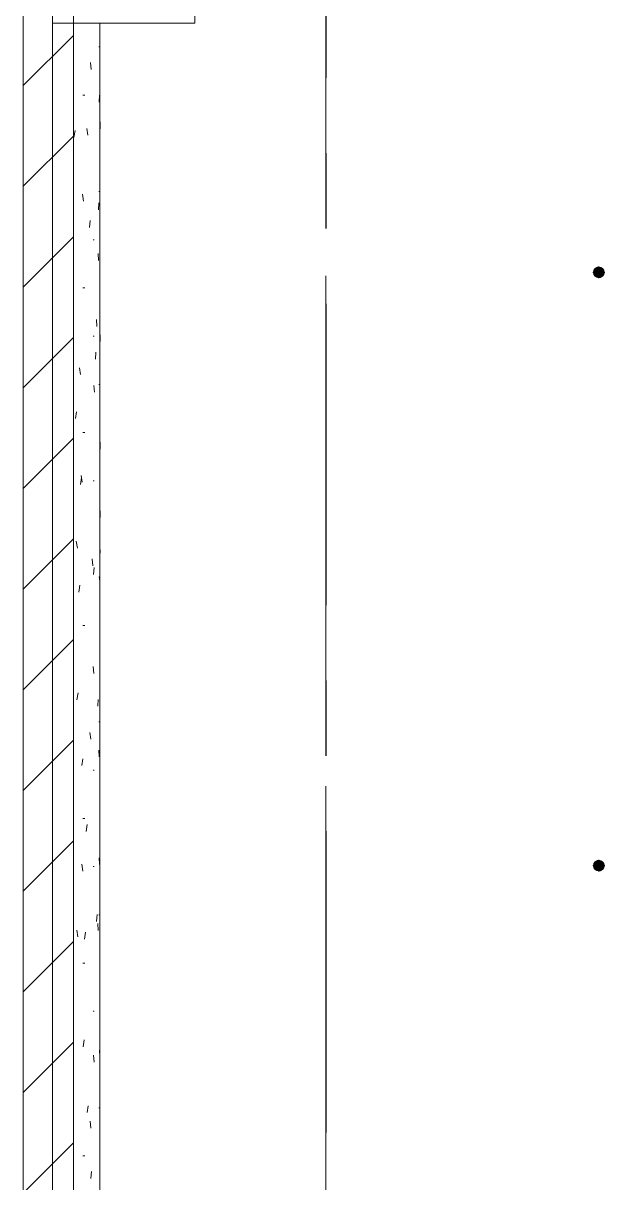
# Model space of a CAD drawing. Header units: millimetres. Extents: x -4000 to 187956, y -58990 to 162485.
# Drawn here: x 59227 to 61675, y 106364 to 111250 of the extents above; entities that cross this region are included whole.
import ezdxf

# ---------------------------------------------------------------- set-up
doc = ezdxf.new("R2010")
doc.units = ezdxf.units.MM
for name, pattern in [('Dash 1_16_', [317.5, 158.75, -158.75]), ('Grid Line', [2222.5, 1270, -317.5, 317.5, -317.5]), ('Grid Line 12_5mm', [2150, 1250, -300, 300, -300])]:
    doc.linetypes.add(name, pattern=pattern)
for name, color, linetype, lineweight in [('A-WALL', 113, 'Continuous', 13), ('A-WALL-PATT', 111, 'Continuous', 13), ('F-SPRN', 3, 'Continuous', 9), ('P-PIPE', 3, 'Continuous', 9), ('P-PIPE-CNTR', 3, 'Continuous', 9), ('S-GRID', 1, 'Continuous', 30)]:
    doc.layers.add(name, color=color, linetype=linetype, lineweight=lineweight)

# ---------------------------------------------------------------- blocks, each defined once
blk = doc.blocks.new('FP_932-FFS - TANG 1')
at = {"layer": 'A-WALL', "color": 50, "lineweight": 15}
blk.add_line((59549.9, 101650.1), (59549.9, 111250), dxfattribs=at)
at = {"layer": 'A-WALL-PATT', "color": 8, "lineweight": 9}
for p, q in [((59547.2, 111150.4), (59545, 111150.4)), ((59509.9, 111084.5), (59513, 111055.4)), ((59486.1, 110947.2), (59477.7, 110947.2)), ((59546.2, 110917.2), (59547.3, 110946.3)), ((59550.5, 110834.1), (59550.8, 110805.1)), ((59440.4, 110768.5), (59445.6, 110797.5)), ((59494.3, 110806.9), (59498, 110777.9)), ((59476.3, 110529.3), (59480.6, 110500.3)), ((59547.2, 110540.8), (59545, 110540.8)), ((59544.3, 110463.7), (59545.5, 110492.7)), ((59505.1, 110389.3), (59508.5, 110418.3)), ((59525.9, 110337.6), (59520.6, 110337.6)), ((59542.3, 110279), (59543.8, 110249.9)), ((59548.9, 110186.1), (59549.5, 110215.1)), ((59486.1, 110134.4), (59477.7, 110134.4)), ((59534.5, 110001.4), (59536.5, 109972.4)), ((59525.9, 109931.2), (59520.6, 109931.2)), ((59550.9, 109908.5), (59551, 109937.5)), ((59530.4, 109834.1), (59532.7, 109863.2)), ((59463.6, 109798.2), (59468.2, 109769.2)), ((59524.1, 109723.8), (59526.7, 109694.8)), ((59547.2, 109728), (59545, 109728)), ((59446.6, 109583.8), (59451.6, 109612.8)), ((59486.1, 109524.8), (59477.7, 109524.8)), ((59550.5, 109455), (59550.8, 109484)), ((59468, 109306.2), (59472.5, 109335.2)), ((59471.1, 109344.6), (59475.5, 109315.6)), ((59525.9, 109321.6), (59520.6, 109321.6)), ((59550.7, 109195.9), (59550.9, 109166.8)), ((59450, 109067.1), (59454.9, 109038)), ((59549.7, 109001.4), (59550.2, 109030.4)), ((59516.3, 108992.7), (59519.2, 108963.6)), ((59522.3, 108927), (59525, 108956.1)), ((59548.1, 108918.3), (59548.9, 108889.3)), ((59460.4, 108852.7), (59465.1, 108881.7)), ((59547.2, 108915.2), (59545, 108915.2)), ((59486.1, 108712), (59477.7, 108712)), ((59520.9, 108539.1), (59523.6, 108510.1)), ((59452.5, 108399.1), (59457.4, 108428.1)), ((59541.3, 108371.9), (59542.8, 108400.9)), ((59547.2, 108305.6), (59545, 108305.6)), ((59507.4, 108261.6), (59510.7, 108232.5)), ((59545.1, 108187.2), (59546.3, 108158.1)), ((59473.4, 108121.5), (59477.7, 108150.6)), ((59525.9, 108102.4), (59520.6, 108102.4)), ((59486.1, 107899.2), (59477.7, 107899.2)), ((59491.7, 107843.9), (59495.5, 107873)), ((59473, 107706.4), (59477.4, 107677.4)), ((59525.9, 107696), (59520.6, 107696)), ((59547, 107733.6), (59547.9, 107704.6)), ((59535.5, 107464.8), (59537.4, 107493.8)), ((59541.2, 107456), (59542.7, 107427)), ((59547.2, 107492.8), (59545, 107492.8)), ((59452.1, 107428.8), (59457.1, 107399.8)), ((59485.3, 107390.4), (59489.3, 107419.4)), ((59486.1, 107289.6), (59477.7, 107289.6)), ((59525.9, 107086.4), (59520.6, 107086.4)), ((59478.5, 106936.8), (59482.7, 106965.9)), ((59548.2, 106909.6), (59549, 106938.7)), ((59522.1, 106900.9), (59524.8, 106871.9)), ((59496.2, 106659.3), (59499.9, 106688.3)), ((59547.2, 106680), (59545, 106680)), ((59508.8, 106623.3), (59512, 106594.3)), ((59486.1, 106476.8), (59477.7, 106476.8)), ((59511.5, 106381.7), (59514.6, 106410.7))]:
    blk.add_line(p, q, dxfattribs=at)
blk = doc.blocks.new('Walls 1 - Walls 1-594429-FFS - TANG 1')
at = {"layer": 'A-WALL-PATT', "lineweight": 9}
h = blk.add_hatch(dxfattribs=at)
h.set_pattern_fill('FP_12', color=250, style=0, pattern_type=2)
h.set_pattern_definition([(45, (0, 0), (-212.132, 212.132), [])])
h.paths.add_polyline_path([(59226.7, 101450), (59438.5, 101450), (59438.5, 111450), (59226.7, 111450), (59226.7, 103539.2)])
at = {"layer": 'A-WALL', "color": 50, "lineweight": 15}
for p, q in [((59226.7, 111450), (59226.7, 101450)), ((59438.5, 101450), (59438.5, 111450)), ((59549.9, 101650.1), (59549.9, 111250))]:
    blk.add_line(p, q, dxfattribs=at)
at = {"layer": 'A-WALL', "color": 53, "lineweight": 15}
blk.add_line((59349.9, 111250), (59349.9, 111450), dxfattribs=at)
at = {"layer": 'A-WALL', "color": 35, "lineweight": 15}
blk.add_line((59349.9, 101650), (59349.9, 111250), dxfattribs=at)
at = {"layer": 'A-WALL', "color": 50, "lineweight": 15}
blk.add_blockref('FP_932-FFS - TANG 1', (0, 0), dxfattribs=at)
blk = doc.blocks.new('CMF2_NHAXUONG_A_rvt-1-FFS - TANG 1')
at = {"layer": 'A-WALL', "color": 50, "lineweight": 15}
for p, q in [((59349.8, 111450), (59349.8, 111250)), ((59949.8, 111250), (59949.8, 111450)), ((59349.8, 111250), (59949.8, 111250))]:
    blk.add_line(p, q, dxfattribs=at)
at = {"layer": 'A-WALL', "color": 53, "lineweight": 15}
for p, q in [((59349.8, 111250), (59349.8, 101650)), ((59477.6, 111250), (59349.8, 111250)), ((59508.9, 111250), (59478.4, 111250)), ((59531.5, 111250), (59509.6, 111250)), ((59545.1, 111250), (59531.9, 111250)), ((59549.8, 111250), (59545.4, 111250)), ((59549.8, 101650.1), (59549.8, 111250))]:
    blk.add_line(p, q, dxfattribs=at)
at = {"layer": 'A-WALL', "color": 35, "lineweight": 15}
for p, q in [((59349.8, 101650), (59349.8, 111250)), ((59549.8, 111250), (59549.8, 101650.1))]:
    blk.add_line(p, q, dxfattribs=at)
at = {"layer": 'S-GRID', "linetype": 'Grid Line 12_5mm', "lineweight": 9}
blk.add_line((60500, 161185.2), (60500, -16487.4), dxfattribs=at)
at = {"layer": 'A-WALL', "color": 250, "lineweight": 9}
blk.add_blockref('Walls 1 - Walls 1-594429-FFS - TANG 1', (0, 0), dxfattribs=at)
blk = doc.blocks.new('Sprinkler_Up - DN20-V667-FFS - TANG 1')
at = {"layer": 'F-SPRN', "transparency": 33554534}
for points in [[(-13.5, 0), (-3.9, 0.7), (-1.7, 2.9), (-1.2, 3.5), (-0.6, 4), (0.6, 4), (1.2, 3.5), (1.7, 2.9), (4.6, 0), (22.2, 0), (18, 13.1), (6.9, 21.2), (-6.9, 21.2), (-18, 13.1), (-22.2, 0)], [(0, -21.2), (6.9, -21.2), (18, -13.1), (22.2, 0), (3.9, -0.7), (1.7, -2.9), (1.2, -3.5), (0.6, -4), (-0.6, -4), (-1.2, -3.5), (-1.7, -2.9), (-4.6, 0), (-22.2, 0), (-18, -13.1), (-6.9, -21.2)], [(0, -16.7), (4.3, -16.1), (11.8, -11.8), (16.1, -4.3), (16.1, 4.3), (11.8, 11.8), (8.3, 14.4), (0, 16.7), (-4.3, 16.1), (-11.8, 11.8), (-16.1, 4.3), (-16.1, -4.3), (-11.8, -11.8), (-8.3, -14.4)], [(0, -15.6), (7.8, -13.5), (13.5, -7.8), (15.1, -4), (15.1, 4), (13.5, 7.8), (7.8, 13.5), (0, 15.6), (-7.8, 13.5), (-11, 11), (-15.1, 4), (-15.1, -4), (-11, -11), (-7.8, -13.5)], [(-10.9, -5.5), (-10.9, 5.4), (-14.5, 5.4), (-14.5, -5.5)], [(-7.7, -5.5), (-7.7, 5.4), (-10.9, 5.4), (-10.9, -5.5)], [(0, -5.5), (0, 5.4), (-7.7, 5.4), (-7.7, -5.5)], [(0, 0), (5.7, 0), (2.9, 4.9), (-2.9, 4.9), (-5.7, 0)], [(-2.9, -4.9), (2.9, -4.9), (5.7, 0), (-5.7, 0)], [(0, 0), (4.6, 0), (0, 4.6), (-4.6, 0)], [(0, -4.6), (4.6, 0), (-4.6, 0)], [(0, -2.6), (1.3, 0), (-1.8, 0)], [(-1.3, 0), (1.8, 0), (0, 2.6)], [(7.7, -5.5), (7.7, 5.4), (0, 5.4), (0, -5.5)], [(10.9, -5.5), (10.9, 5.4), (7.7, 5.4), (7.7, -5.5)], [(14.5, -5.5), (14.5, 5.4), (10.9, 5.4), (10.9, -5.5)]]:
    blk.add_hatch(color=1, dxfattribs=at).paths.add_polyline_path(points)
at = {"layer": 'F-SPRN', "color": 1}
for p, q in [((-11.5, 5.4), (-14.5, 5.4)), ((-14.5, 5.4), (-11.3, 5.4)), ((-14.5, 5.4), (-14.5, 3.7)), ((-14.5, 3.3), (-14.5, 0)), ((-11.5, 5.4), (-11.5, 4)), ((-10.9, 1.9), (-10.9, 3.6)), ((-10.8, 5.4), (-8, 5.4)), ((-8.1, 5.4), (-10.8, 5.4)), ((-8.1, 5.4), (-8.1, 2.8)), ((-8.1, 2.5), (-8.1, 0.7)), ((-7.7, 4.8), (-7.7, 2.7)), ((-7.7, 4.8), (-7.7, 2.7)), ((-7.7, 2.1), (-7.7, 0.5)), ((-7.7, 2.1), (-7.7, 0.5)), ((-6.7, 5.4), (-4.7, 5.4)), ((-5.8, 3.8), (-5.8, 2.2)), ((-2.1, 0), (-2.1, 0)), ((-2.1, 0), (-2.1, -0.1)), ((-1.5, 1.4), (-1.6, 1.3)), ((-0.6, 2), (-0.7, 2)), ((-0.5, 2), (-0.6, 2)), ((-0.6, 2), (-0.6, 2)), ((0, 2.1), (-0.1, 2.1)), ((-0.1, 2.1), (-0.1, 2.1)), ((0.1, 2.1), (0, 2.1)), ((2.1, 0), (2.1, 0.1)), ((2.1, 0), (2.1, 0)), ((4.7, 5.4), (6.5, 5.4)), ((7.7, 5.4), (10.8, 5.4)), ((7.7, 5.2), (7.7, 2.7)), ((7.7, 5.2), (7.7, 2.7)), ((7.7, 2.3), (7.7, 0.5)), ((7.7, 2.3), (7.7, 0.5)), ((10.8, 5.4), (8.1, 5.4)), ((8.1, 5.4), (8.1, 2.8)), ((8.1, 2.5), (8.1, 0.4)), ((10.9, 5.4), (14.5, 5.4)), ((10.9, 3.6), (10.9, 0.2)), ((14.5, 5.4), (11.5, 5.4)), ((11.5, 5.4), (11.5, 4)), ((11.5, 3), (11.5, 0.2)), ((14.5, 5.4), (14.5, -5.5)), ((-14.5, -1.3), (-14.5, -3.7)), ((-11.1, -5.5), (-14.5, -5.5)), ((-14.5, -5.5), (-11.5, -5.5)), ((-10.9, -2.6), (-10.9, -1.3)), ((-10.8, -5.5), (-8.1, -5.5)), ((-7.8, -5.5), (-10.8, -5.5)), ((-8.1, -4.2), (-8.1, -5.5)), ((-7.7, -2.7), (-7.7, -4)), ((-7.7, -2.7), (-7.7, -4)), ((-7, -5.5), (-5.8, -5.5)), ((-4.8, -5.5), (-7, -5.5)), ((-5.8, -2.3), (-5.8, -3.8)), ((-2.1, -0.3), (-2, -0.4)), ((-2, -0.4), (-2, -0.5)), ((-2, -0.5), (-2, -0.6)), ((-2, -0.6), (-2, -0.7)), ((-2, -0.7), (-1.9, -0.7)), ((-1.9, -0.7), (-1.9, -0.8)), ((-1.9, -0.8), (-1.9, -0.9)), ((-1.9, -0.9), (-1.8, -1)), ((-1.8, -1), (-1.8, -1.1)), ((-1.8, -1), (-1.8, -1)), ((-1.8, -1.1), (-1.7, -1.2)), ((-1.7, -1.2), (-1.6, -1.3)), ((-1.7, -1.2), (-1.7, -1.2)), ((-1.6, -1.3), (-1.6, -1.4)), ((-1.6, -1.4), (-1.5, -1.4)), ((-1.5, -1.4), (-1.4, -1.5)), ((-1.4, -1.5), (-1.3, -1.6)), ((-1.4, -1.5), (-1.4, -1.5)), ((-1.3, -1.6), (-1.3, -1.7)), ((-1.3, -1.7), (-1.2, -1.7)), ((-1.2, -1.7), (-1.1, -1.7)), ((-1.1, -1.7), (-1.1, -1.8)), ((-1.1, -1.8), (-1, -1.8)), ((-1, -1.8), (-0.9, -1.9)), ((-0.9, -1.9), (-0.8, -1.9)), ((-0.8, -1.9), (-0.7, -2)), ((-0.8, -1.9), (-0.8, -1.9)), ((-0.7, -2), (-0.6, -2)), ((-0.6, -2), (-0.5, -2)), ((-0.5, -2), (-0.4, -2)), ((-0.4, -2), (-0.3, -2.1)), ((-0.4, -2), (-0.4, -2)), ((-0.3, -2.1), (-0.2, -2.1)), ((-0.2, -2.1), (-0.1, -2.1)), ((-0.1, -2.1), (0, -2.1)), ((0, -2.1), (0.1, -2.1)), ((0.1, -2.1), (0.2, -2.1)), ((0.1, -2.1), (0.1, -2.1)), ((0.2, -2.1), (0.3, -2.1)), ((0.3, -2.1), (0.4, -2)), ((0.4, -2), (0.5, -2)), ((0.5, -2), (0.6, -2)), ((0.6, -2), (0.7, -2)), ((0.6, -2), (0.6, -2)), ((0.7, -2), (0.8, -1.9)), ((0.8, -1.9), (0.9, -1.9)), ((0.9, -1.9), (1, -1.8)), ((0.9, -1.9), (0.9, -1.9)), ((1, -1.8), (1.1, -1.8)), ((1.1, -1.8), (1.2, -1.7)), ((1.2, -1.7), (1.3, -1.6)), ((1.2, -1.7), (1.2, -1.7)), ((1.3, -1.6), (1.4, -1.6)), ((1.4, -1.5), (1.5, -1.5)), ((1.4, -1.6), (1.4, -1.5)), ((1.5, -1.4), (1.6, -1.3)), ((1.5, -1.5), (1.5, -1.4)), ((1.6, -1.3), (1.7, -1.2)), ((1.6, -1.3), (1.6, -1.3)), ((1.7, -1.1), (1.8, -1.1)), ((1.7, -1.2), (1.7, -1.1)), ((1.8, -1), (1.9, -0.9)), ((1.8, -1.1), (1.8, -1)), ((1.9, -0.8), (2, -0.7)), ((1.9, -0.8), (1.9, -0.8)), ((1.9, -0.9), (1.9, -0.8)), ((2, -0.4), (2.1, -0.3)), ((2, -0.5), (2, -0.4)), ((2, -0.5), (2, -0.5)), ((2, -0.6), (2, -0.5)), ((2, -0.7), (2, -0.6)), ((2.1, -0.1), (2.1, 0)), ((2.1, -0.2), (2.1, -0.1)), ((2.1, -0.3), (2.1, -0.2)), ((7, -5.5), (4.8, -5.5)), ((5.8, -2.2), (5.8, -3.8)), ((5.8, -5.5), (7, -5.5)), ((7.7, -0.5), (7.7, -2.3)), ((7.7, -0.5), (7.7, -2.3)), ((7.7, -2.7), (7.7, -5.4)), ((7.7, -2.7), (7.7, -5.4)), ((10.8, -5.5), (7.7, -5.5)), ((8.1, -0.4), (8.1, -2.5)), ((8.1, -2.8), (8.1, -5.5)), ((8.1, -5.5), (10.8, -5.5)), ((10.9, -0.2), (10.9, -3.6)), ((14.5, -5.5), (10.9, -5.5)), ((11.5, -0.2), (11.5, -3)), ((11.5, -4), (11.5, -5.5)), ((11.5, -5.5), (14.5, -5.5))]:
    blk.add_line(p, q, dxfattribs=at)
at = {"layer": 'F-SPRN', "color": 1, "flags": 128}
for points in [[(-1.9, 0.8), (-1.9, 0.8), (-2, 0.7), (-2, 0.6), (-2, 0.5), (-2, 0.5), (-2, 0.4), (-2.1, 0.3), (-2.1, 0.2), (-2.1, 0.1), (-2.1, 0)], [(-1.6, 1.3), (-1.6, 1.3), (-1.7, 1.2), (-1.7, 1.1), (-1.8, 1.1), (-1.8, 1), (-1.9, 0.9), (-1.9, 0.8)], [(-0.7, 2), (-0.8, 1.9), (-0.9, 1.9), (-0.9, 1.9), (-1, 1.8), (-1.1, 1.8), (-1.2, 1.7), (-1.2, 1.7), (-1.3, 1.6), (-1.4, 1.6), (-1.4, 1.5), (-1.5, 1.5), (-1.5, 1.4)], [(-0.1, 2.1), (-0.2, 2.1), (-0.3, 2.1), (-0.4, 2), (-0.5, 2)], [(0.5, 2), (0.4, 2), (0.4, 2), (0.3, 2.1), (0.2, 2.1), (0.1, 2.1)], [(1, 1.8), (0.9, 1.9), (0.8, 1.9), (0.8, 1.9), (0.7, 2), (0.6, 2), (0.5, 2)], [(1.6, 1.3), (1.6, 1.4), (1.5, 1.4), (1.4, 1.5), (1.4, 1.5), (1.3, 1.6), (1.3, 1.7), (1.2, 1.7), (1.1, 1.7), (1.1, 1.8), (1, 1.8)], [(2, 0.5), (2, 0.6), (2, 0.7), (1.9, 0.7), (1.9, 0.8), (1.9, 0.9), (1.8, 1), (1.8, 1), (1.8, 1.1), (1.7, 1.2), (1.7, 1.2), (1.6, 1.3)], [(2.1, 0.2), (2.1, 0.3), (2, 0.4), (2, 0.5)], [(2.1, 0.1), (2.1, 0.2), (2.1, 0.2)], [(-2.1, -0.1), (-2.1, -0.2), (-2.1, -0.2), (-2.1, -0.3)]]:
    blk.add_lwpolyline(points, dxfattribs=at)
at = {"layer": 'F-SPRN', "color": 1}
for radius, start, end in [(22.2, 360, 180), (21.9, 165.6773, 179.2615), (21.9, 144.7698, 164.8151), (21.9, 126.6942, 143.2701), (16.7, 167.6802, 180), (16.7, 167.6802, 180), (16.7, 155.3879, 164.9693), (16.7, 155.3879, 164.9693), (15.6, 166.4265, 180), (15.6, 166.4265, 180), (15.6, 150.9409, 165), (15.6, 159.6139, 165), (16.7, 136.7213, 149.931), (16.7, 136.7213, 149.931), (15.6, 150.9409, 156.3845), (15.6, 138.4214, 150), (15.6, 138.4214, 150), (21.9, 108.2621, 125.7507), (16.7, 121.4181, 130.5751), (16.7, 121.4181, 130.5751), (15.6, 120.5262, 133.2078), (15.6, 120.5262, 133.2078), (16.7, 106.5995, 120), (16.7, 106.5995, 120), (15.6, 114.4363, 119.9813), (15.6, 114.4363, 119.9813), (21.9, 99.348, 107.901), (4.63, 155.7832, 180), (4.63, 155.7832, 180), (16.7, 96.4143, 105), (16.7, 96.4143, 105), (4.63, 109.0192, 138.2703), (4.63, 109.0192, 138.2703), (21.9, 90.145, 98.8503), (15.6, 95.5762, 100.6843), (15.6, 95.5762, 100.6843), (2.56, 109.0192, 168.8278), (2.56, 109.0192, 168.8278), (2.04, 109.0192, 180), (16.7, 83.0684, 90), (16.7, 83.0684, 90), (4.63, 17.9592, 90), (4.63, 17.9592, 90), (3.81, 57.0577, 90), (2.56, 14.5599, 90), (2.56, 14.5599, 90), (2.04, 10.4703, 90), (21.9, 72.5583, 89.4624), (15.6, 75.573, 80.5892), (15.6, 75.573, 80.5892), (3.81, 16.1605, 43.8358), (15.6, 67.5614, 74.5481), (15.6, 67.5614, 74.5481), (16.7, 60, 75), (16.7, 60, 75), (15.6, 60.0187, 65.5637), (15.6, 60.0187, 65.5637), (21.9, 54.2493, 71.7379), (15.6, 46.7922, 60), (15.6, 46.7922, 60), (16.7, 49.4249, 58.5819), (16.7, 49.4249, 58.5819), (15.6, 30, 41.5786), (15.6, 30, 41.5786), (16.7, 30, 43.2787), (16.7, 30, 43.2787), (21.9, 36.7299, 53.3058), (15.6, 23.6155, 29.5646), (15.6, 15, 29.5646), (15.6, 15, 20.3861), (16.7, 15, 24.6121), (16.7, 15, 24.6121), (15.6, 360, 13.6618), (15.6, 0, 13.6618), (16.7, 360, 12.3198), (16.7, 0, 12.3198), (21.9, 15.1849, 35.2302), (21.9, 0.7385, 14.3227), (22.2, 180, 360), (21.9, 180.7385, 194.3227), (21.9, 195.1849, 215.2302), (21.9, 216.7299, 233.3058), (16.7, 180, 192.3198), (16.7, 180, 192.3198), (16.7, 195.0307, 204.6121), (16.7, 195.0307, 204.6121), (15.6, 181.9082, 193.6618), (15.6, 181.9082, 193.6618), (15.6, 197.3339, 209.5646), (15.6, 197.3339, 209.5646), (16.7, 210.069, 223.2787), (16.7, 210.069, 223.2787), (15.6, 212.5472, 221.5786), (15.6, 212.5472, 221.5786), (21.9, 234.2493, 251.7379), (16.7, 229.4249, 238.5819), (16.7, 229.4249, 238.5819), (15.6, 233.795, 240), (15.6, 233.795, 240), (16.7, 240, 255), (16.7, 240, 255), (15.6, 240.0187, 254.5481), (15.6, 240.0187, 254.5481), (21.9, 252.5583, 269.4624), (4.63, 197.9592, 0), (4.63, 197.9592, 360), (15.6, 255, 267.64), (15.6, 255, 267.64), (3.81, 196.1605, 360), (2.56, 191.1677, 270), (2.56, 191.1677, 270), (2.04, 190.4703, 270), (16.7, 263.0684, 270), (16.7, 263.0684, 270), (2.04, 270, 0), (2.56, 270, 0), (2.56, 270, 360), (21.9, 270.145, 278.8503), (15.6, 275.5762, 280.6843), (15.6, 275.5762, 280.6843), (16.7, 276.4143, 285), (16.7, 276.4143, 285), (21.9, 279.348, 287.901), (16.7, 286.5995, 300), (16.7, 286.5995, 300), (15.6, 294.4363, 299.9813), (15.6, 294.4363, 299.9813), (21.9, 288.2621, 305.7507), (15.6, 300, 313.2078), (15.6, 300, 313.2078), (16.7, 301.4181, 310.5751), (16.7, 301.4181, 310.5751), (15.6, 318.4214, 330), (15.6, 318.4214, 330), (16.7, 316.7213, 330), (16.7, 316.7213, 330), (21.9, 306.6942, 323.2701), (15.6, 330.4354, 345), (15.6, 330.4354, 336.3845), (15.6, 339.6139, 345), (15.6, 346.3382, 360), (15.6, 346.3382, 360), (16.7, 335.3879, 345), (16.7, 335.3879, 345), (16.7, 347.6802, 360), (16.7, 347.6802, 360), (21.9, 324.7698, 344.8151), (21.9, 345.6773, 359.2615)]:
    blk.add_arc((0, 0), radius, start, end, dxfattribs=at)
blk = doc.blocks.new('Sprinkler_Up - DN20-V668-FFS - TANG 1')
at = {"layer": 'F-SPRN', "transparency": 33554534}
for points in [[(-13.5, 0), (-3.9, 0.7), (-1.7, 2.9), (-1.2, 3.5), (-0.6, 4), (0.6, 4), (1.2, 3.5), (1.7, 2.9), (4.6, 0), (22.2, 0), (18, 13.1), (6.9, 21.2), (-6.9, 21.2), (-18, 13.1), (-22.2, 0)], [(0, -21.2), (6.9, -21.2), (18, -13.1), (22.2, 0), (3.9, -0.7), (1.7, -2.9), (1.2, -3.5), (0.6, -4), (-0.6, -4), (-1.2, -3.5), (-1.7, -2.9), (-4.6, 0), (-22.2, 0), (-18, -13.1), (-6.9, -21.2)], [(0, -16.7), (4.3, -16.1), (11.8, -11.8), (16.1, -4.3), (16.1, 4.3), (11.8, 11.8), (8.3, 14.4), (0, 16.7), (-4.3, 16.1), (-11.8, 11.8), (-16.1, 4.3), (-16.1, -4.3), (-11.8, -11.8), (-8.3, -14.4)], [(0, -15.6), (7.8, -13.5), (13.5, -7.8), (15.1, -4), (15.1, 4), (13.5, 7.8), (7.8, 13.5), (0, 15.6), (-7.8, 13.5), (-11, 11), (-15.1, 4), (-15.1, -4), (-11, -11), (-7.8, -13.5)], [(-10.9, -5.5), (-10.9, 5.4), (-14.5, 5.4), (-14.5, -5.5)], [(-7.7, -5.5), (-7.7, 5.4), (-10.9, 5.4), (-10.9, -5.5)], [(0, -5.5), (0, 5.4), (-7.7, 5.4), (-7.7, -5.5)], [(0, 0), (5.7, 0), (2.9, 4.9), (-2.9, 4.9), (-5.7, 0)], [(-2.9, -4.9), (2.9, -4.9), (5.7, 0), (-5.7, 0)], [(0, 0), (4.6, 0), (0, 4.6), (-4.6, 0)], [(0, -4.6), (4.6, 0), (-4.6, 0)], [(0, -2.6), (1.3, 0), (-1.8, 0)], [(-1.3, 0), (1.8, 0), (0, 2.6)], [(7.7, -5.5), (7.7, 5.4), (0, 5.4), (0, -5.5)], [(10.9, -5.5), (10.9, 5.4), (7.7, 5.4), (7.7, -5.5)], [(14.5, -5.5), (14.5, 5.4), (10.9, 5.4), (10.9, -5.5)]]:
    blk.add_hatch(color=1, dxfattribs=at).paths.add_polyline_path(points)
at = {"layer": 'F-SPRN', "color": 1}
for p, q in [((-11.5, 5.4), (-14.5, 5.4)), ((-14.5, 5.4), (-11.3, 5.4)), ((-14.5, 5.4), (-14.5, 3.7)), ((-14.5, 3.3), (-14.5, 0)), ((-11.5, 5.4), (-11.5, 4)), ((-10.9, 1.9), (-10.9, 3.6)), ((-10.8, 5.4), (-8, 5.4)), ((-8.1, 5.4), (-10.8, 5.4)), ((-8.1, 5.4), (-8.1, 2.8)), ((-8.1, 2.5), (-8.1, 0.7)), ((-7.7, 4.8), (-7.7, 2.7)), ((-7.7, 4.8), (-7.7, 2.7)), ((-7.7, 2.1), (-7.7, 0.5)), ((-7.7, 2.1), (-7.7, 0.5)), ((-6.7, 5.4), (-4.7, 5.4)), ((-5.8, 3.8), (-5.8, 2.2)), ((-2.1, 0), (-2.1, 0)), ((-2.1, 0), (-2.1, -0.1)), ((-0.5, 2), (-0.6, 2)), ((-0.6, 2), (-0.6, 2)), ((0, 2.1), (-0.1, 2.1)), ((0.1, 2.1), (0, 2.1)), ((2.1, 0), (2.1, 0.1)), ((2.1, 0), (2.1, 0)), ((4.7, 5.4), (6.5, 5.4)), ((7.7, 5.4), (10.8, 5.4)), ((7.7, 5.2), (7.7, 2.7)), ((7.7, 5.2), (7.7, 2.7)), ((7.7, 2.3), (7.7, 0.5)), ((7.7, 2.3), (7.7, 0.5)), ((10.8, 5.4), (8.1, 5.4)), ((8.1, 5.4), (8.1, 2.8)), ((8.1, 2.5), (8.1, 0.4)), ((10.9, 5.4), (14.5, 5.4)), ((10.9, 3.6), (10.9, 0.2)), ((14.5, 5.4), (11.5, 5.4)), ((11.5, 5.4), (11.5, 4)), ((11.5, 3), (11.5, 0.2)), ((14.5, 5.4), (14.5, -5.5)), ((-14.5, -1.3), (-14.5, -3.7)), ((-11.1, -5.5), (-14.5, -5.5)), ((-14.5, -5.5), (-11.5, -5.5)), ((-10.9, -2.6), (-10.9, -1.3)), ((-10.8, -5.5), (-8.1, -5.5)), ((-7.8, -5.5), (-10.8, -5.5)), ((-8.1, -4.2), (-8.1, -5.5)), ((-7.7, -2.7), (-7.7, -4)), ((-7.7, -2.7), (-7.7, -4)), ((-7, -5.5), (-5.8, -5.5)), ((-4.8, -5.5), (-7, -5.5)), ((-5.8, -2.3), (-5.8, -3.8)), ((-2.1, -0.3), (-2, -0.4)), ((-2, -0.4), (-2, -0.5)), ((-2, -0.5), (-2, -0.6)), ((-2, -0.6), (-2, -0.7)), ((-2, -0.7), (-1.9, -0.7)), ((-1.9, -0.7), (-1.9, -0.8)), ((-1.9, -0.8), (-1.9, -0.9)), ((-1.9, -0.9), (-1.8, -1)), ((-1.8, -1), (-1.8, -1.1)), ((-1.8, -1), (-1.8, -1)), ((-1.8, -1.1), (-1.7, -1.2)), ((-1.7, -1.2), (-1.6, -1.3)), ((-1.7, -1.2), (-1.7, -1.2)), ((-1.6, -1.3), (-1.6, -1.4)), ((-1.6, -1.4), (-1.5, -1.4)), ((-1.5, -1.4), (-1.4, -1.5)), ((-1.4, -1.5), (-1.3, -1.6)), ((-1.4, -1.5), (-1.4, -1.5)), ((-1.3, -1.6), (-1.3, -1.7)), ((-1.3, -1.7), (-1.2, -1.7)), ((-1.2, -1.7), (-1.1, -1.7)), ((-1.1, -1.7), (-1.1, -1.8)), ((-1.1, -1.8), (-1, -1.8)), ((-1, -1.8), (-0.9, -1.9)), ((-0.9, -1.9), (-0.8, -1.9)), ((-0.8, -1.9), (-0.7, -2)), ((-0.8, -1.9), (-0.8, -1.9)), ((-0.7, -2), (-0.6, -2)), ((-0.6, -2), (-0.5, -2)), ((-0.5, -2), (-0.4, -2)), ((-0.4, -2), (-0.3, -2.1)), ((-0.4, -2), (-0.4, -2)), ((-0.3, -2.1), (-0.2, -2.1)), ((-0.2, -2.1), (-0.1, -2.1)), ((-0.1, -2.1), (0, -2.1)), ((0, -2.1), (0.1, -2.1)), ((0.1, -2.1), (0.2, -2.1)), ((0.1, -2.1), (0.1, -2.1)), ((0.2, -2.1), (0.3, -2.1)), ((0.3, -2.1), (0.4, -2)), ((0.4, -2), (0.5, -2)), ((0.5, -2), (0.6, -2)), ((0.6, -2), (0.7, -2)), ((0.6, -2), (0.6, -2)), ((0.7, -2), (0.8, -1.9)), ((0.8, -1.9), (0.9, -1.9)), ((0.9, -1.9), (1, -1.8)), ((0.9, -1.9), (0.9, -1.9)), ((1, -1.8), (1.1, -1.8)), ((1.1, -1.8), (1.2, -1.7)), ((1.2, -1.7), (1.3, -1.6)), ((1.2, -1.7), (1.2, -1.7)), ((1.3, -1.6), (1.4, -1.6)), ((1.4, -1.5), (1.5, -1.5)), ((1.4, -1.6), (1.4, -1.5)), ((1.5, -1.4), (1.6, -1.3)), ((1.5, -1.5), (1.5, -1.4)), ((1.6, -1.3), (1.7, -1.2)), ((1.6, -1.3), (1.6, -1.3)), ((1.7, -1.1), (1.8, -1.1)), ((1.7, -1.2), (1.7, -1.1)), ((1.8, -1), (1.9, -0.9)), ((1.8, -1.1), (1.8, -1)), ((1.9, -0.8), (2, -0.7)), ((1.9, -0.8), (1.9, -0.8)), ((1.9, -0.9), (1.9, -0.8)), ((2, -0.4), (2.1, -0.3)), ((2, -0.5), (2, -0.4)), ((2, -0.5), (2, -0.5)), ((2, -0.6), (2, -0.5)), ((2, -0.7), (2, -0.6)), ((2.1, -0.1), (2.1, 0)), ((2.1, -0.2), (2.1, -0.1)), ((2.1, -0.3), (2.1, -0.2)), ((7, -5.5), (4.8, -5.5)), ((5.8, -2.2), (5.8, -3.8)), ((5.8, -5.5), (7, -5.5)), ((7.7, -0.5), (7.7, -2.3)), ((7.7, -0.5), (7.7, -2.3)), ((7.7, -2.7), (7.7, -5.4)), ((7.7, -2.7), (7.7, -5.4)), ((10.8, -5.5), (7.7, -5.5)), ((8.1, -0.4), (8.1, -2.5)), ((8.1, -2.8), (8.1, -5.5)), ((8.1, -5.5), (10.8, -5.5)), ((10.9, -0.2), (10.9, -3.6)), ((14.5, -5.5), (10.9, -5.5)), ((11.5, -0.2), (11.5, -3)), ((11.5, -4), (11.5, -5.5)), ((11.5, -5.5), (14.5, -5.5))]:
    blk.add_line(p, q, dxfattribs=at)
at = {"layer": 'F-SPRN', "color": 1, "flags": 128}
for points in [[(-0.6, 2), (-0.7, 2), (-0.8, 1.9), (-0.9, 1.9), (-0.9, 1.9), (-1, 1.8), (-1.1, 1.8), (-1.2, 1.7), (-1.2, 1.7), (-1.3, 1.6), (-1.4, 1.6), (-1.4, 1.5), (-1.5, 1.5), (-1.5, 1.4), (-1.6, 1.3), (-1.6, 1.3), (-1.7, 1.2), (-1.7, 1.1), (-1.8, 1.1), (-1.8, 1), (-1.9, 0.9), (-1.9, 0.8), (-1.9, 0.8), (-2, 0.7), (-2, 0.6), (-2, 0.5), (-2, 0.5), (-2, 0.4), (-2.1, 0.3), (-2.1, 0.2), (-2.1, 0.1), (-2.1, 0)], [(-0.1, 2.1), (-0.1, 2.1), (-0.2, 2.1), (-0.3, 2.1), (-0.4, 2), (-0.5, 2)], [(1.3, 1.7), (1.2, 1.7), (1.1, 1.7), (1.1, 1.8), (1, 1.8), (0.9, 1.9), (0.8, 1.9), (0.8, 1.9), (0.7, 2), (0.6, 2), (0.5, 2), (0.4, 2), (0.4, 2), (0.3, 2.1), (0.2, 2.1), (0.1, 2.1)], [(1.9, 0.9), (1.8, 1), (1.8, 1), (1.8, 1.1), (1.7, 1.2), (1.7, 1.2), (1.6, 1.3), (1.6, 1.4), (1.5, 1.4), (1.4, 1.5), (1.4, 1.5), (1.3, 1.6), (1.3, 1.7)], [(2.1, 0.1), (2.1, 0.2), (2.1, 0.2), (2.1, 0.3), (2, 0.4), (2, 0.5), (2, 0.6), (2, 0.7), (1.9, 0.7), (1.9, 0.8), (1.9, 0.9)], [(-2.1, -0.1), (-2.1, -0.2), (-2.1, -0.2), (-2.1, -0.3)]]:
    blk.add_lwpolyline(points, dxfattribs=at)
at = {"layer": 'F-SPRN', "color": 1}
for radius, start, end in [(22.2, 360, 180), (21.9, 165.6773, 179.2615), (21.9, 144.7698, 164.8151), (21.9, 126.6942, 143.2701), (16.7, 167.6802, 180), (16.7, 167.6802, 180), (16.7, 155.3879, 164.9693), (16.7, 155.3879, 164.9693), (15.6, 166.4265, 180), (15.6, 166.4265, 180), (15.6, 150.9409, 165), (15.6, 159.6139, 165), (16.7, 136.7213, 149.931), (16.7, 136.7213, 149.931), (15.6, 150.9409, 156.3845), (15.6, 138.4214, 150), (15.6, 138.4214, 150), (21.9, 108.2621, 125.7507), (16.7, 121.4181, 130.5751), (16.7, 121.4181, 130.5751), (15.6, 120.5262, 133.2078), (15.6, 120.5262, 133.2078), (16.7, 106.5995, 120), (16.7, 106.5995, 120), (15.6, 114.4363, 119.9813), (15.6, 114.4363, 119.9813), (21.9, 99.348, 107.901), (4.63, 155.7832, 180), (4.63, 155.7832, 180), (16.7, 96.4143, 105), (16.7, 96.4143, 105), (4.63, 109.0192, 138.2703), (4.63, 109.0192, 138.2703), (21.9, 90.145, 98.8503), (15.6, 95.5762, 100.6843), (15.6, 95.5762, 100.6843), (2.56, 109.0192, 168.8278), (2.56, 109.0192, 168.8278), (2.04, 109.0192, 180), (16.7, 83.0684, 90), (16.7, 83.0684, 90), (4.63, 17.9592, 90), (4.63, 17.9592, 90), (3.81, 57.0577, 90), (2.56, 14.5599, 90), (2.56, 14.5599, 90), (2.04, 10.4703, 90), (21.9, 72.5583, 89.4624), (15.6, 75.573, 80.5892), (15.6, 75.573, 80.5892), (3.81, 16.1605, 43.8358), (15.6, 67.5614, 74.5481), (15.6, 67.5614, 74.5481), (16.7, 60, 75), (16.7, 60, 75), (15.6, 60.0187, 65.5637), (15.6, 60.0187, 65.5637), (21.9, 54.2493, 71.7379), (15.6, 46.7922, 60), (15.6, 46.7922, 60), (16.7, 49.4249, 58.5819), (16.7, 49.4249, 58.5819), (15.6, 30, 41.5786), (15.6, 30, 41.5786), (16.7, 30, 43.2787), (16.7, 30, 43.2787), (21.9, 36.7299, 53.3058), (15.6, 23.6155, 29.5646), (15.6, 15, 29.5646), (15.6, 15, 20.3861), (16.7, 15, 24.6121), (16.7, 15, 24.6121), (15.6, 360, 13.6618), (15.6, 0, 13.6618), (16.7, 360, 12.3198), (16.7, 0, 12.3198), (21.9, 15.1849, 35.2302), (21.9, 0.7385, 14.3227), (22.2, 180, 360), (21.9, 180.7385, 194.3227), (21.9, 195.1849, 215.2302), (21.9, 216.7299, 233.3058), (16.7, 180, 192.3198), (16.7, 180, 192.3198), (16.7, 195.0307, 204.6121), (16.7, 195.0307, 204.6121), (15.6, 181.9082, 193.6618), (15.6, 181.9082, 193.6618), (15.6, 197.3339, 209.5646), (15.6, 197.3339, 209.5646), (16.7, 210.069, 223.2787), (16.7, 210.069, 223.2787), (15.6, 212.5472, 221.5786), (15.6, 212.5472, 221.5786), (21.9, 234.2493, 251.7379), (16.7, 229.4249, 238.5819), (16.7, 229.4249, 238.5819), (15.6, 233.795, 240), (15.6, 233.795, 240), (16.7, 240, 255), (16.7, 240, 255), (15.6, 240.0187, 254.5481), (15.6, 240.0187, 254.5481), (21.9, 252.5583, 269.4624), (4.63, 197.9592, 0), (4.63, 197.9592, 360), (15.6, 255, 267.64), (15.6, 255, 267.64), (3.81, 196.1605, 360), (2.56, 191.1677, 270), (2.56, 191.1677, 270), (2.04, 190.4703, 270), (16.7, 263.0684, 270), (16.7, 263.0684, 270), (2.04, 270, 0), (2.56, 270, 0), (2.56, 270, 360), (21.9, 270.145, 278.8503), (15.6, 275.5762, 280.6843), (15.6, 275.5762, 280.6843), (16.7, 276.4143, 285), (16.7, 276.4143, 285), (21.9, 279.348, 287.901), (16.7, 286.5995, 300), (16.7, 286.5995, 300), (15.6, 294.4363, 299.9813), (15.6, 294.4363, 299.9813), (21.9, 288.2621, 305.7507), (15.6, 300, 313.2078), (15.6, 300, 313.2078), (16.7, 301.4181, 310.5751), (16.7, 301.4181, 310.5751), (15.6, 318.4214, 330), (15.6, 318.4214, 330), (16.7, 316.7213, 330), (16.7, 316.7213, 330), (21.9, 306.6942, 323.2701), (15.6, 330.4354, 345), (15.6, 330.4354, 336.3845), (15.6, 339.6139, 345), (15.6, 346.3382, 360), (15.6, 346.3382, 360), (16.7, 335.3879, 345), (16.7, 335.3879, 345), (16.7, 347.6802, 360), (16.7, 347.6802, 360), (21.9, 324.7698, 344.8151), (21.9, 345.6773, 359.2615)]:
    blk.add_arc((0, 0), radius, start, end, dxfattribs=at)
blk = doc.blocks.new('Steel_Transition_Threaded_HoaPhat - Standard-V953-FFS - TANG 1')
at = {"layer": 'P-PIPE', "lineweight": 13, "transparency": 33554534}
h = blk.add_hatch(color=1, dxfattribs=at)
h.paths.add_polyline_path([(49550, 126427.6), (49555.8, 126428.4), (49561.3, 126430.6), (49565.9, 126434.2), (49569.5, 126438.8), (49571.7, 126444.3), (49572.5, 126450.1), (49571.7, 126455.9), (49569.5, 126461.3), (49565.9, 126466), (49561.3, 126469.6), (49555.8, 126471.8), (49550, 126472.6), (49544.2, 126471.8), (49538.8, 126469.6), (49534.1, 126466), (49530.5, 126461.3), (49528.3, 126455.9), (49527.5, 126450.1), (49528.3, 126444.3), (49530.5, 126438.8), (49534.1, 126434.2), (49538.8, 126430.6), (49544.2, 126428.4)])
h.paths.add_polyline_path([(49550, 126430), (49544.8, 126430.7), (49540, 126432.7), (49535.8, 126435.9), (49532.6, 126440), (49530.6, 126444.9), (49529.9, 126450.1), (49530.6, 126455.3), (49532.6, 126460.1), (49535.8, 126464.3), (49540, 126467.5), (49544.8, 126469.5), (49550, 126470.2), (49555.2, 126469.5), (49560.1, 126467.5), (49564.2, 126464.3), (49567.4, 126460.1), (49569.4, 126455.3), (49570.1, 126450.1), (49569.4, 126444.9), (49567.4, 126440), (49564.2, 126435.9), (49560.1, 126432.7), (49555.2, 126430.7)])
for points in [[(49529.9, 126450.1), (49533.6, 126450.1), (49535.8, 126458.3), (49541.8, 126464.3), (49550, 126466.5), (49558.2, 126464.3), (49564.2, 126458.3), (49566.4, 126450.1), (49570.1, 126450.1), (49569.4, 126455.3), (49567.4, 126460.1), (49564.2, 126464.3), (49560.1, 126467.5), (49555.2, 126469.5), (49550, 126470.2), (49544.8, 126469.5), (49540, 126467.5), (49535.8, 126464.3), (49532.6, 126460.1), (49530.6, 126455.3)], [(49550, 126431.6), (49554.8, 126432.2), (49559.3, 126434.1), (49563.1, 126437), (49566, 126440.8), (49567.9, 126445.3), (49568.5, 126450.1), (49567.9, 126454.9), (49566, 126459.3), (49563.1, 126463.2), (49559.3, 126466.1), (49554.8, 126468), (49550, 126468.6), (49545.2, 126468), (49540.8, 126466.1), (49536.9, 126463.2), (49534, 126459.3), (49532.1, 126454.9), (49531.5, 126450.1), (49532.1, 126445.3), (49534, 126440.8), (49536.9, 126437), (49540.8, 126434.1), (49545.2, 126432.2)], [(49550, 126430), (49555.2, 126430.7), (49560.1, 126432.7), (49564.2, 126435.9), (49567.4, 126440), (49569.4, 126444.9), (49570.1, 126450.1), (49566.4, 126450.1), (49564.2, 126441.9), (49558.2, 126435.9), (49550, 126433.7), (49541.8, 126435.9), (49535.8, 126441.9), (49533.6, 126450.1), (49529.9, 126450.1), (49530.6, 126444.9), (49532.6, 126440), (49535.8, 126435.9), (49540, 126432.7), (49544.8, 126430.7)]]:
    blk.add_hatch(color=1, dxfattribs=at).paths.add_polyline_path(points)
at = {"layer": 'P-PIPE', "color": 20, "lineweight": 13}
for radius, start, end in [(22.5, 0, 180), (22.5, 0, 180), (20.1, 150, 162.7449), (20.1, 128.8856, 148.1553), (18.5, 136.4297, 150), (18.5, 136.4297, 150), (16.4, 141.9681, 150), (18.5, 123.4976, 133.2041), (18.5, 123.4976, 133.2041), (20.1, 109.6859, 125.0043), (16.4, 121.0738, 126.4537), (18.5, 106.819, 120), (18.5, 106.819, 120), (16.4, 113.4045, 120), (16.4, 107.4657, 111.9681), (20.1, 100.9975, 105), (18.5, 91.4353, 103.2046), (18.5, 91.4353, 103.2046), (16.4, 96.2132, 104.6042), (20.1, 90.5246, 98.5089), (18.5, 78.0986, 90), (18.5, 78.0986, 90), (20.1, 75.0607, 87.9279), (16.4, 66.9681, 75), (18.5, 60, 75), (18.5, 60, 75), (20.1, 54.9957, 75), (18.5, 46.7959, 56.5024), (18.5, 46.7959, 56.5024), (20.1, 31.8447, 51.1144), (16.4, 30, 38.0319), (18.5, 30, 43.5703), (18.5, 30, 43.5703), (20.1, 17.2551, 30), (22.5, 180, 0), (22.5, 180, 0), (20.1, 166.0499, 180), (20.1, 180, 193.9501), (20.1, 197.2551, 210), (18.5, 166.5939, 180), (18.5, 166.5939, 180), (18.5, 180, 193.4061), (18.5, 180, 193.4061), (18.5, 157.6232, 165), (18.5, 157.6232, 165), (18.5, 195, 202.3768), (18.5, 195, 202.3768), (20.1, 211.8447, 231.1144), (16.4, 180.8106, 191.4533), (16.4, 168.5467, 175.1607), (18.5, 210, 223.5703), (18.5, 210, 223.5703), (16.4, 158.0319, 163.506), (16.4, 210.6635, 218.0319), (18.5, 226.7959, 236.5024), (18.5, 226.7959, 236.5024), (20.1, 234.9957, 255), (16.4, 230.4733, 236.6389), (18.5, 240, 255), (18.5, 240, 255), (16.4, 240, 246.5955), (16.4, 246.9681, 255), (20.1, 255.0607, 267.9279), (18.5, 258.0986, 270), (18.5, 258.0986, 270), (16.4, 264.1652, 268.506), (20.1, 270.5246, 278.5089), (18.5, 271.4353, 283.2046), (18.5, 271.4353, 283.2046), (16.4, 276.4537, 283.9063), (20.1, 280.9975, 285), (16.4, 287.4657, 291.9681), (18.5, 286.819, 300), (18.5, 286.819, 300), (16.4, 293.4045, 300), (20.1, 289.6859, 305.0043), (18.5, 303.4976, 313.2041), (18.5, 303.4976, 313.2041), (20.1, 308.8856, 328.1553), (18.5, 316.4297, 330), (18.5, 316.4297, 330), (16.4, 338.0319, 342.8691), (16.4, 0, 8.0319), (16.4, 351.9681, 0), (18.5, 15, 22.3768), (18.5, 15, 22.3768), (18.5, 337.6232, 345), (18.5, 337.6232, 345), (20.1, 330, 342.7449), (18.5, 0, 13.4061), (18.5, 0, 13.4061), (18.5, 346.5939, 0), (18.5, 346.5939, 0), (20.1, 0, 13.9501), (20.1, 346.0499, 0)]:
    blk.add_arc((49550, 126450.1), radius, start, end, dxfattribs=at)

msp = doc.modelspace()

# ---------------------------------------------------------------- block references
at = {"lineweight": 5}
msp.add_blockref('CMF2_NHAXUONG_A_rvt-1-FFS - TANG 1', (0, 0), dxfattribs=at)

# ---------------------------------------------------------------- next in the draw order: hatches: boundary and pattern name
at = {"layer": 'P-PIPE', "transparency": 33554534}
for points in [[(61641.7, 110185.6), (61642.8, 110187.6), (61641.7, 110191.7), (61642.8, 110195.9), (61645.8, 110199), (61657.2, 110204.3), (61658.4, 110208.4), (61657.2, 110212.6), (61655.9, 110214.3), (61650, 110216.8), (61641.7, 110214.6), (61635.5, 110208.4), (61633.3, 110200.1), (61635.5, 110191.7), (61638.2, 110188.3)], [(61650, 110183.4), (61658.4, 110185.6), (61661.8, 110188.3), (61666.1, 110195.8), (61666.1, 110204.4), (61661.8, 110211.9), (61658.4, 110214.6), (61650, 110216.8), (61645.7, 110216.2), (61638.2, 110211.9), (61633.9, 110204.4), (61633.9, 110195.8), (61638.2, 110188.3), (61641.7, 110185.6)], [(61641.7, 107685.6), (61642.8, 107687.6), (61641.7, 107691.7), (61642.8, 107695.9), (61645.8, 107699), (61657.2, 107704.3), (61658.4, 107708.4), (61657.2, 107712.6), (61655.9, 107714.3), (61650, 107716.8), (61641.7, 107714.6), (61635.5, 107708.4), (61633.3, 107700.1), (61635.5, 107691.7), (61638.2, 107688.3)], [(61650, 107683.4), (61658.4, 107685.6), (61661.8, 107688.3), (61666.1, 107695.8), (61666.1, 107704.4), (61661.8, 107711.9), (61658.4, 107714.6), (61650, 107716.8), (61645.7, 107716.2), (61638.2, 107711.9), (61633.9, 107704.4), (61633.9, 107695.8), (61638.2, 107688.3), (61641.7, 107685.6)]]:
    msp.add_hatch(color=1, dxfattribs=at).paths.add_polyline_path(points)

# ---------------------------------------------------------------- next in the draw order: linework, layer by layer
at = {"layer": 'P-PIPE', "color": 1}
for centre, radius, start, end in [((61650, 110200.1), 16.7, 170.1108, 177.203), ((61650, 110200.1), 16.7, 182.797, 189.8892), ((61650, 110200.1), 16.7, 190.2154, 195.2487), ((61650, 110200.1), 16.7, 157.579, 164.2722), ((61650, 110200.1), 16.7, 140.6908, 147.6969), ((61650, 110200.1), 16.7, 231.8726, 237.203), ((61650, 110191.7), 8.35, 172.0327, 181.5407), ((61650, 110191.7), 8.35, 199.9004, 209.0413), ((61650, 110191.7), 8.35, 131.0366, 150), ((61650, 110191.7), 8.35, 115.6806, 125.5287), ((61650, 110191.7), 8.35, 100.6842, 114.0387), ((61650, 110191.7), 8.35, 90, 100.6842), ((61650, 110208.4), 8.35, 270, 280.6842), ((61650, 110208.4), 8.35, 69.0027, 79.2369), ((61650, 110208.4), 8.35, 46.6998, 60.5692), ((61650, 110208.4), 8.35, 316.3183, 330), ((61650, 110208.4), 8.35, 20.1285, 29.0413), ((61650, 110208.4), 8.35, 8.0385, 17.9918), ((61650, 110200.1), 16.7, 46.0317, 51.8726), ((61650, 110200.1), 16.7, 308.1274, 313.9683), ((61650, 110200.1), 16.7, 32.3031, 45.2846), ((61650, 110200.1), 16.7, 314.7154, 320.6908), ((61650, 110200.1), 16.7, 25.0364, 31.0974), ((61650, 110200.1), 16.7, 328.9026, 336.686), ((61650, 110200.1), 16.7, 16.9375, 22.421), ((61650, 110200.1), 16.7, 4.3093, 9.8892), ((61650, 110200.1), 16.7, 350.1108, 355.6907), ((61650, 110200.1), 16.7, 246.8976, 251.0986), ((61650, 110191.7), 8.35, 226.6998, 240.5692), ((61650, 110200.1), 16.7, 254.7154, 259.6727), ((61650, 110191.7), 8.35, 249.0027, 259.2369), ((61650, 110200.1), 16.7, 266.0042, 273.5288), ((61650, 110200.1), 16.7, 284.6882, 289.3082), ((61650, 107700.1), 16.7, 170.1108, 177.203), ((61650, 107700.1), 16.7, 182.797, 189.8892), ((61650, 107700.1), 16.7, 190.2154, 195.2487), ((61650, 107700.1), 16.7, 157.579, 164.2722), ((61650, 107700.1), 16.7, 140.6908, 147.6969), ((61650, 107691.7), 8.35, 131.0366, 150), ((61650, 107691.7), 8.35, 115.6806, 125.5287), ((61650, 107691.7), 8.35, 100.6842, 114.0387), ((61650, 107691.7), 8.35, 90, 100.6842), ((61650, 107708.4), 8.35, 270, 280.6842), ((61650, 107708.4), 8.35, 69.0027, 79.2369), ((61650, 107708.4), 8.35, 46.6998, 60.5692), ((61650, 107708.4), 8.35, 316.3183, 330), ((61650, 107708.4), 8.35, 20.1285, 29.0413), ((61650, 107708.4), 8.35, 8.0385, 17.9918), ((61650, 107700.1), 16.7, 46.0317, 51.8726), ((61650, 107700.1), 16.7, 32.3031, 45.2846), ((61650, 107700.1), 16.7, 25.0364, 31.0974), ((61650, 107700.1), 16.7, 16.9375, 22.421), ((61650, 107700.1), 16.7, 4.3093, 9.8892), ((61650, 107700.1), 16.7, 350.1108, 355.6907), ((61650, 107700.1), 16.7, 231.8726, 237.203), ((61650, 107691.7), 8.35, 172.0327, 181.5407), ((61650, 107691.7), 8.35, 199.9004, 209.0413), ((61650, 107700.1), 16.7, 246.8976, 251.0986), ((61650, 107691.7), 8.35, 226.6998, 240.5692), ((61650, 107700.1), 16.7, 254.7154, 259.6727), ((61650, 107691.7), 8.35, 249.0027, 259.2369), ((61650, 107700.1), 16.7, 266.0042, 273.5288), ((61650, 107700.1), 16.7, 284.6882, 289.3082), ((61650, 107700.1), 16.7, 308.1274, 313.9683), ((61650, 107700.1), 16.7, 314.7154, 320.6908), ((61650, 107700.1), 16.7, 328.9026, 336.686)]:
    msp.add_arc(centre, radius, start, end, dxfattribs=at)
at = {"layer": 'P-PIPE-CNTR', "color": 1, "linetype": 'Dash 1_16_'}
for p, q in [((61625, 110200.1), (61627.5, 110200.1)), ((61627.8, 110200.1), (61631.5, 110200.1)), ((61636.5, 110200.1), (61642.3, 110200.1)), ((61645.4, 110200.1), (61647.6, 110200.1)), ((61648.7, 110200.1), (61650, 110200.1)), ((61650, 110222.6), (61650, 110225.1)), ((61650, 110221.2), (61650, 110222.6)), ((61650, 110218.6), (61650, 110220.2)), ((61650, 110216.8), (61650, 110218.6)), ((61650, 110213.6), (61650, 110215.2)), ((61650, 110209.8), (61650, 110212.6)), ((61650, 110205.5), (61650, 110209.1)), ((61650, 110202.6), (61650, 110204.3)), ((61650, 110200.1), (61650, 110202.1)), ((61650, 110198), (61650, 110200.1)), ((61650, 110200.1), (61651.3, 110200.1)), ((61650, 110195.9), (61650, 110197.5)), ((61650, 110191.1), (61650, 110194.6)), ((61650, 110188.1), (61650, 110190.4)), ((61650, 110185), (61650, 110186.5)), ((61651.8, 110200.1), (61654.6, 110200.1)), ((61655.7, 110200.1), (61663.5, 110200.1)), ((61666.4, 110200.1), (61667.9, 110200.1)), ((61668.5, 110200.1), (61672.2, 110200.1)), ((61672.5, 110200.1), (61675, 110200.1)), ((61650, 110181.6), (61650, 110183.4)), ((61650, 110180), (61650, 110181.6)), ((61650, 110177.6), (61650, 110178.9)), ((61650, 110175.1), (61650, 110177.6)), ((61625, 107700.1), (61627.5, 107700.1)), ((61627.8, 107700.1), (61631.5, 107700.1)), ((61636.5, 107700.1), (61642.3, 107700.1)), ((61645.4, 107700.1), (61647.6, 107700.1)), ((61648.7, 107700.1), (61650, 107700.1)), ((61650, 107722.6), (61650, 107725.1)), ((61650, 107721.2), (61650, 107722.6)), ((61650, 107718.6), (61650, 107720.2)), ((61650, 107716.8), (61650, 107718.6)), ((61650, 107713.6), (61650, 107715.2)), ((61650, 107709.8), (61650, 107712.6)), ((61650, 107705.5), (61650, 107709.1)), ((61650, 107702.6), (61650, 107704.3)), ((61650, 107700.1), (61650, 107702.1)), ((61650, 107698), (61650, 107700.1)), ((61650, 107700.1), (61651.3, 107700.1)), ((61650, 107695.9), (61650, 107697.5)), ((61650, 107691.1), (61650, 107694.6)), ((61651.8, 107700.1), (61654.6, 107700.1)), ((61655.7, 107700.1), (61663.5, 107700.1)), ((61666.4, 107700.1), (61667.9, 107700.1)), ((61668.5, 107700.1), (61672.2, 107700.1)), ((61672.5, 107700.1), (61675, 107700.1)), ((61650, 107688.1), (61650, 107690.4)), ((61650, 107685), (61650, 107686.5)), ((61650, 107681.6), (61650, 107683.4)), ((61650, 107680), (61650, 107681.6)), ((61650, 107677.6), (61650, 107678.9)), ((61650, 107675.1), (61650, 107677.6))]:
    msp.add_line(p, q, dxfattribs=at)
at = {"layer": 'S-GRID', "linetype": 'Grid Line'}
msp.add_line((60500, 161185.2), (60500, -16487.4), dxfattribs=at)

# ---------------------------------------------------------------- next in the draw order: block references
at = {"layer": 'F-SPRN', "color": 1}
for name, p in [('Sprinkler_Up - DN20-V668-FFS - TANG 1', (61650, 110200.1)), ('Sprinkler_Up - DN20-V667-FFS - TANG 1', (61650, 107700.1))]:
    msp.add_blockref(name, p, dxfattribs=at)
at = {"layer": 'P-PIPE', "color": 20, "lineweight": 13}
for p in [(12100, -16250), (12100, -18750)]:
    msp.add_blockref('Steel_Transition_Threaded_HoaPhat - Standard-V953-FFS - TANG 1', p, dxfattribs=at)

doc.saveas('drawing.dxf')
